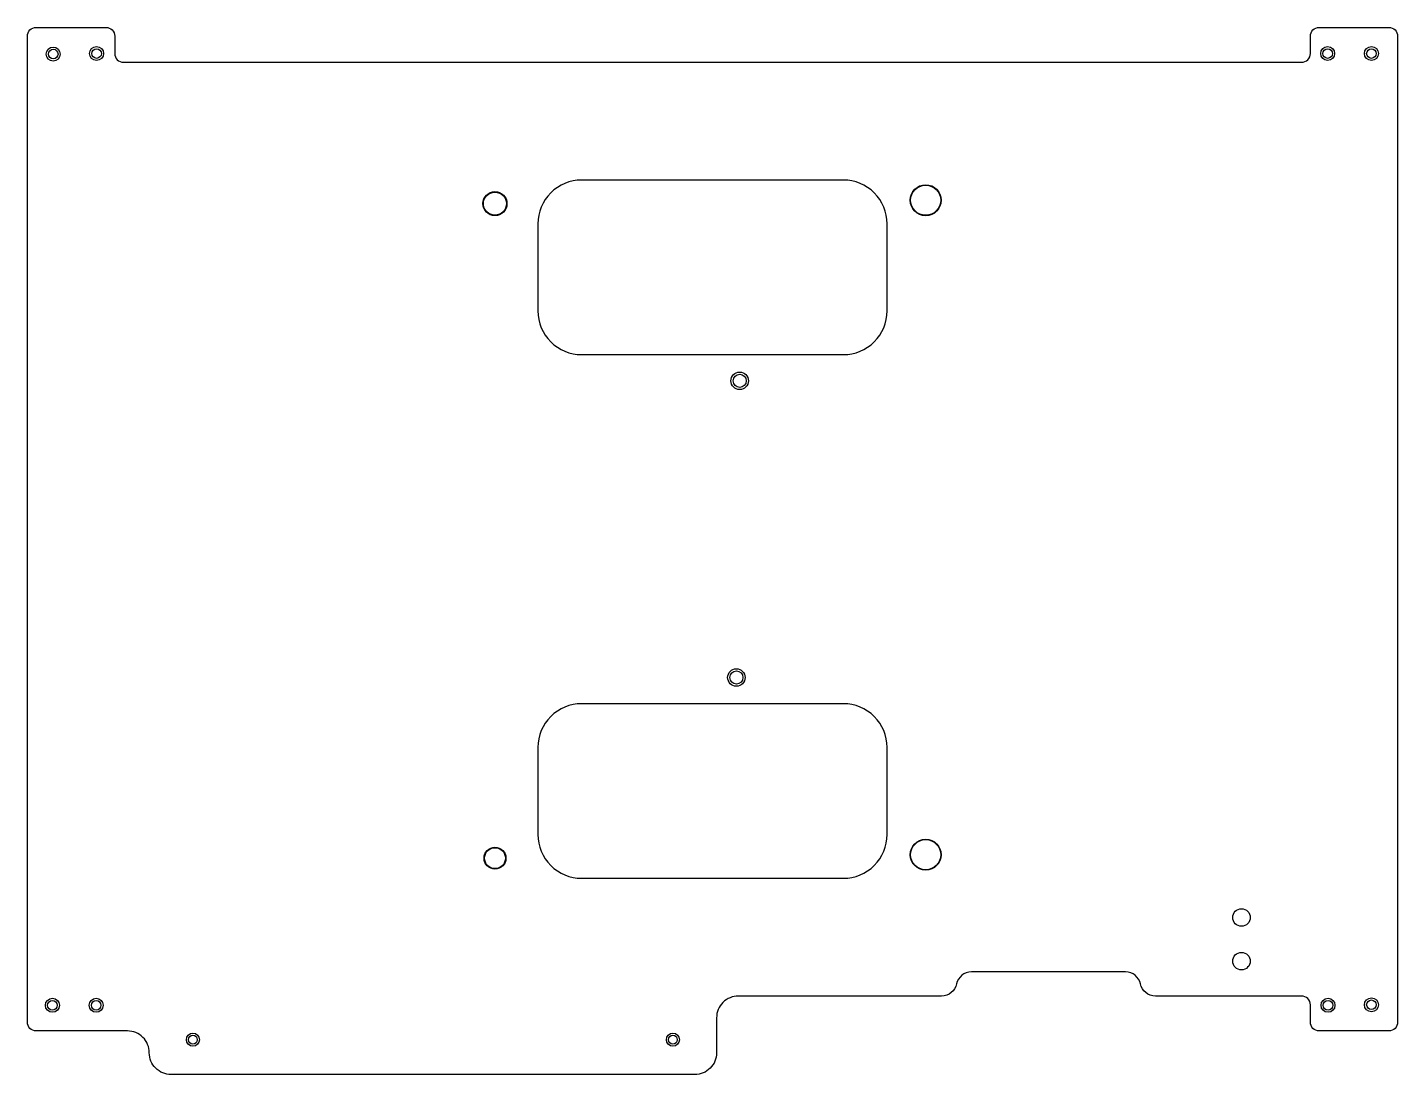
# Model space of a CAD drawing. Header units: millimetres. Extents: x 11 to 325, y 4 to 244.
import ezdxf

# ---------------------------------------------------------------- set-up
doc = ezdxf.new("R2010")
doc.units = ezdxf.units.MM
doc.header["$MEASUREMENT"] = 0

msp = doc.modelspace()

# ---------------------------------------------------------------- linework, layer by layer
for points in [[(262.81, 27.38), (227.5, 27.38, 0.354214), (224.08, 24.61, -0.354214), (220.66, 21.84), (174.09, 21.84, 0.414214), (169.09, 16.84), (169.09, 8.84, -0.414214), (164.09, 3.84), (44.09, 3.84, -0.414214), (39.09, 8.84, 0.414214), (34.09, 13.84), (13.16, 13.84, -0.414214), (11.16, 15.84), (11.16, 241.84, -0.414214), (13.16, 243.84), (29.16, 243.84, -0.414214), (31.16, 241.84), (31.16, 237.84, 0.414214), (33.16, 235.84), (303.16, 235.84, 0.414214), (305.16, 237.84), (305.16, 241.84, -0.414214), (307.16, 243.84), (323.15, 243.84, -0.414214), (325.15, 241.84), (325.15, 235.84), (325.16, 235.84), (325.16, 21.84), (325.15, 21.84), (325.15, 15.84, -0.414214), (323.15, 13.84), (307.16, 13.84, -0.414214), (305.16, 15.84), (305.16, 19.84, 0.414214), (303.16, 21.84), (269.66, 21.84, -0.354214), (266.23, 24.61, 0.354214)], [(208.16, 178.84), (208.16, 198.84, 0.414214), (198.16, 208.84), (138.16, 208.84, 0.414214), (128.16, 198.84), (128.16, 178.84, 0.414214), (138.16, 168.84), (198.16, 168.84, 0.414214)], [(198.16, 88.84), (138.16, 88.84, 0.414214), (128.16, 78.84), (128.16, 58.84, 0.414214), (138.16, 48.84), (198.16, 48.84, 0.414214), (208.16, 58.84), (208.16, 78.84, 0.414214)]]:
    msp.add_lwpolyline(points, format="xyb", close=True)
at = {"color": 5}
for centre, radius in [((17.07, 237.72), 1.6), ((17.07, 237.72), 1.6), ((27.01, 237.84), 1.6), ((27.01, 237.84), 1.6), ((309.13, 237.84), 1.6), ((309.13, 237.84), 1.6), ((319.16, 237.84), 1.6), ((319.16, 237.84), 1.6), ((217.01, 204.23), 3.55), ((217.01, 204.23), 3.55), ((118.31, 203.44), 2.75), ((118.31, 203.44), 2.75), ((174.39, 162.84), 2), ((174.39, 162.84), 2), ((173.63, 94.84), 2), ((173.63, 94.84), 2), ((217.01, 54.23), 3.55), ((217.01, 54.23), 3.55), ((118.31, 53.44), 2.5), ((118.31, 53.44), 2.5), ((16.89, 19.72), 1.6), ((16.89, 19.72), 1.6), ((26.92, 19.72), 1.6), ((26.92, 19.72), 1.6), ((309.21, 19.72), 1.6), ((309.21, 19.72), 1.6), ((319.16, 19.84), 1.6), ((319.16, 19.84), 1.6), ((49.09, 11.84), 1.5), ((49.09, 11.84), 1.5), ((159.09, 11.84), 1.5), ((159.09, 11.84), 1.5)]:
    msp.add_circle(centre, radius, dxfattribs=at)
for centre, radius in [((17.07, 237.72), 1.1), ((27.01, 237.84), 1.1), ((309.13, 237.84), 1.1), ((319.16, 237.84), 1.1), ((217.01, 204.23), 3.45), ((118.31, 203.44), 2.65), ((174.39, 162.84), 1.5), ((173.63, 94.84), 1.5), ((217.01, 54.23), 3.45), ((118.31, 53.44), 2.4), ((289.38, 39.84), 2), ((289.38, 39.84), 2), ((289.38, 29.84), 2), ((289.38, 29.84), 2), ((16.89, 19.72), 1.1), ((26.92, 19.72), 1.1), ((309.21, 19.72), 1.1), ((319.16, 19.84), 1.1), ((49.09, 11.84), 1), ((159.09, 11.84), 1)]:
    msp.add_circle(centre, radius)

doc.saveas('drawing.dxf')
